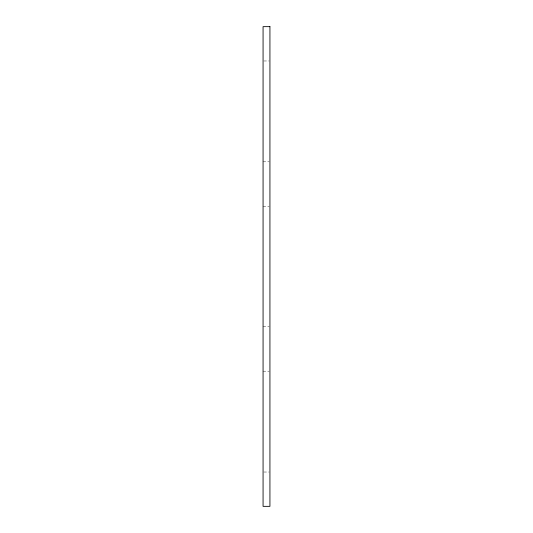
<?xml version="1.0" encoding="UTF-8"?>
<svg xmlns="http://www.w3.org/2000/svg" width="533" height="533" viewBox="0 0 533 533"><rect width="100%" height="100%" fill="white"/><g stroke="black" fill="none" stroke-linecap="round" stroke-linejoin="round"><path stroke-width="0.4" stroke-dasharray="2.67 2" d="M263.828 60.975L269.172 60.975M263.069 161.812L269.172 161.812M263.069 206.438L269.172 206.438M263.069 326.562L269.172 326.562M263.069 371.188L269.172 371.188M263.828 472.025L269.172 472.025"/><path stroke-width="0.8" d="M269.931 26.65L263.069 26.65L263.069 506.35L269.931 506.35L269.931 26.65"/></g></svg>
